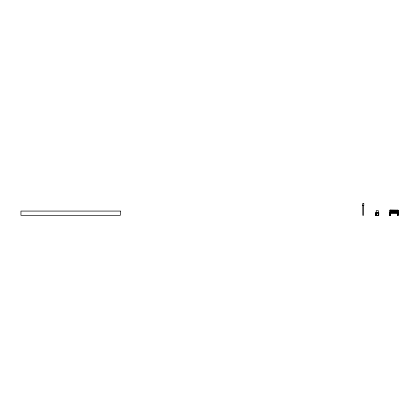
<?xml version="1.0" encoding="UTF-8"?>
<svg xmlns="http://www.w3.org/2000/svg" width="419" height="419" viewBox="0 0 419 419"><rect width="100%" height="100%" fill="white"/><g stroke="black" fill="none" stroke-linecap="round" stroke-linejoin="round"><path stroke-width="0.63" d="M375.869 215.109L375.817 212.967L375.901 215.314L378.598 215.314L378.509 212.967L378.671 213.842L378.671 213.58M375.833 213.842L375.948 215.314L375.901 213.004M375.895 215.277L378.614 215.277L378.708 212.967M378.378 213.088C374.172 210.736 376.859 219.111 376.058 213.004M376.246 213.051L376.246 210.61L378.294 210.61L378.294 213.659M378.331 213.585L378.745 213.58C378.718 209.4 378.692 219.032 378.745 213.842L378.331 213.837M378.734 213.58L378.624 212.967M389.89 213.014L398.04 213.004L389.89 212.758L389.937 215.115L390.246 215.125L389.916 212.993L390.246 212.993L390.246 215.13L389.916 215.094M397.694 210.165L397.715 215.146L398.05 215.141L398.024 212.789L389.89 212.789L389.916 215.115L390.246 215.099L389.916 215.115L389.916 212.789M398.003 210.296L389.916 210.165L389.916 215.13L390.246 215.094L389.916 215.099L389.916 212.904M376.178 213.103L376.183 215.314L378.31 215.314M390.246 215.109L389.89 214.931M398.024 214.931L397.715 215.141L398.05 213.02L397.715 213.02L398.05 215.141L397.71 215.115L398.05 215.115L398.045 212.789L389.942 213.004M389.89 215.12L389.89 212.606M375.791 213.842L375.864 213.58M389.916 215.13L390.246 212.999M375.969 213.004L375.99 215.314M375.859 212.967L375.754 215.115L376.147 215.146M378.729 213.842L378.598 215.157L378.692 212.967L375.754 213.004L378.703 213.004M378.697 215.146L378.341 215.146L378.708 215.078M378.31 213.004L378.347 215.314L378.436 213.004M398.04 210.275L389.942 210.238M378.32 215.266L376.178 215.314M389.989 211.218L398.003 211.223M389.989 211.663L398.003 211.663M397.715 213.035L398.05 213.035M389.916 213.198L390.267 213.119L390.267 210.16M397.694 213.119L398.029 213.124M398.029 213.213L398.003 210.181M375.749 213.58L376.152 213.58M375.749 213.842L376.152 213.842M376.178 215.146L375.791 215.146M389.942 210.176L398.04 210.176L398.05 215.146L397.71 215.094L398.045 215.115L398.024 212.789M376.147 215.277L376.131 212.967M363.53 205.609L363.53 215.314L362.786 215.314L362.786 205.609M363.797 203.686L362.482 203.686L362.482 205.609L363.797 205.609L363.797 203.686M120.316 211.071L20.95 211.071L20.95 215.314L120.316 215.314L120.316 211.071"/></g></svg>
